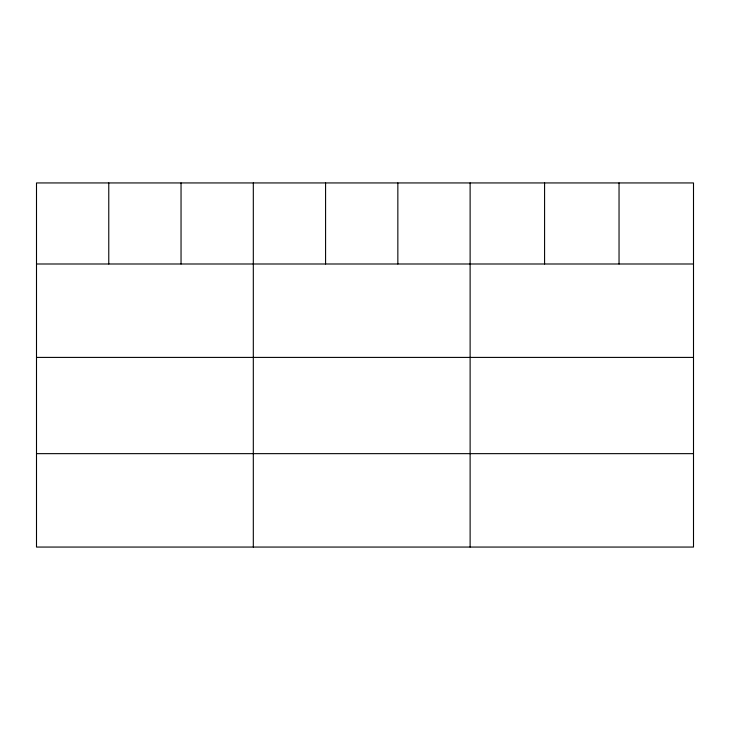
<?xml version="1.0" encoding="UTF-8"?>
<svg xmlns="http://www.w3.org/2000/svg" width="730" height="730" viewBox="0 0 730 730"><rect width="100%" height="100%" fill="white"/><g stroke="black" fill="none" stroke-linecap="round" stroke-linejoin="round"><path stroke-width="1.09" d="M693.5 263.995L693.5 547.062L36.5 547.062L36.5 182.938L693.5 182.938L693.5 263.995L36.5 263.995M36.5 357.408L693.5 357.408M36.5 453.649L693.5 453.649M619.04 182.938L619.04 263.995M544.58 182.938L544.58 263.995M470.12 182.938L470.12 547.062M397.85 182.938L397.85 263.995M325.58 182.938L325.58 263.995M253.31 182.938L253.31 547.062M181.04 182.938L181.04 263.995M108.77 182.938L108.77 263.995"/></g></svg>
